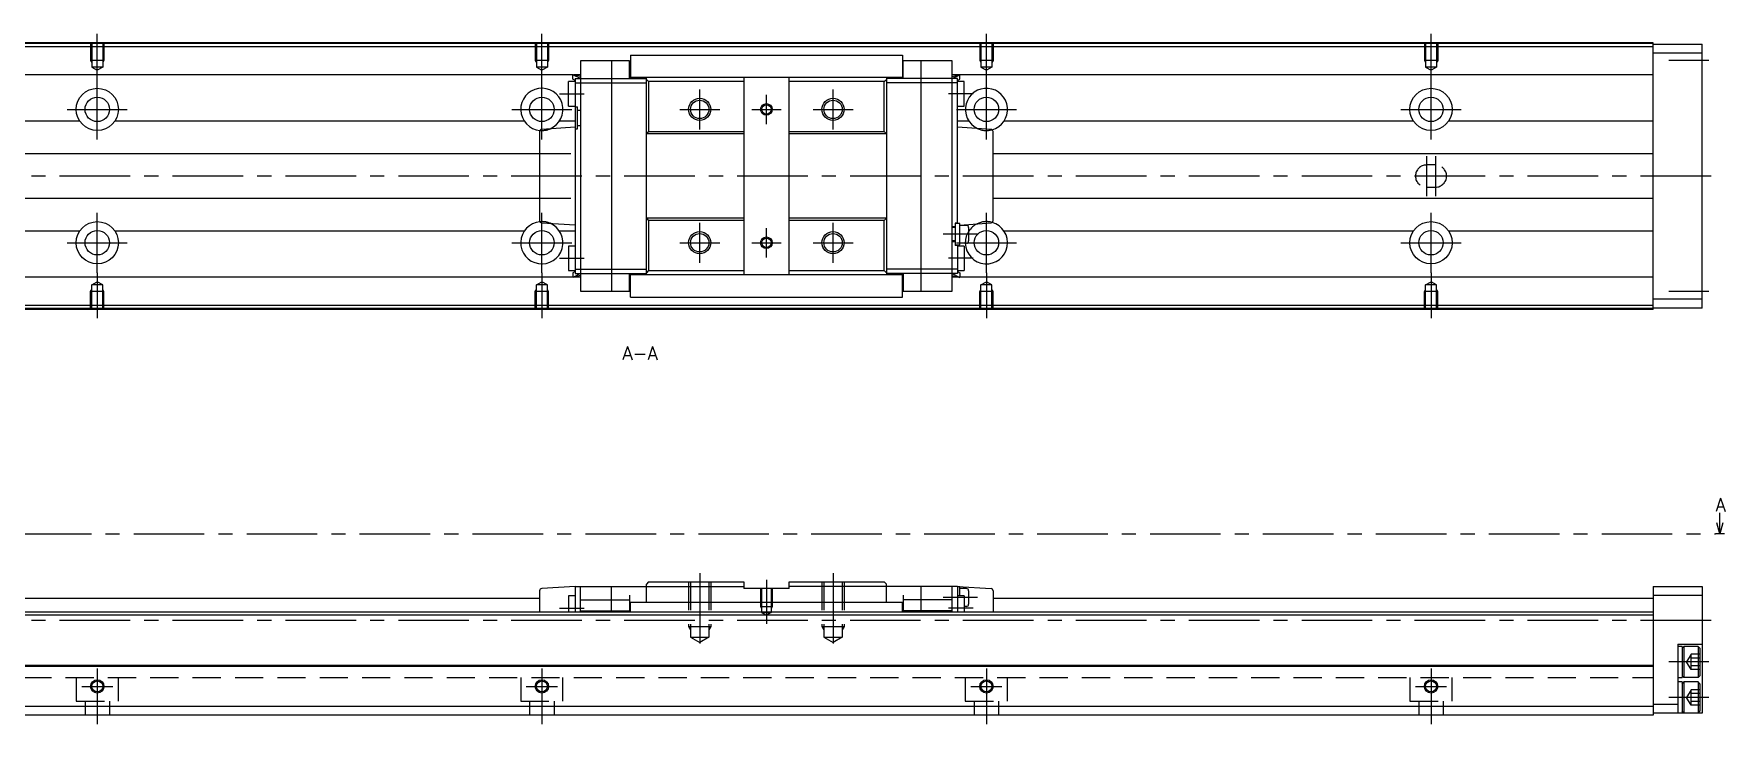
# Model space of a CAD drawing. Extents: x -2 to 751, y -8 to 279.
# Drawn here: x 370.5 to 750.9, y 8 to 163.3 of the extents above; entities that cross this region are included whole.
import ezdxf

# ---------------------------------------------------------------- set-up
doc = ezdxf.new("R2010")
doc.units = 0
doc.header["$LTSCALE"] = 0.5
doc.linetypes.add('CENTER', pattern=[50.8, 31.75, -6.35, 6.35, -6.35])
doc.linetypes.add('DASHED', pattern=[19.05, 12.7, -6.35])
for name, color, linetype in [('MSM_CENTER', 1, 'CENTER'), ('MSM_CONTINUOUS', 7, 'CONTINUOUS'), ('MSM_DASHED', 4, 'DASHED'), ('MSM_NARROW', 5, 'CONTINUOUS'), ('MSM_PART_NUMBER', 7, 'CONTINUOUS')]:
    doc.layers.add(name, color=color, linetype=linetype)
doc.styles.get("Standard").update_dxf_attribs({"font": 'txt.shx', "height": 3, "bigfont": 'bigfont.shx'})

msp = doc.modelspace()

# ---------------------------------------------------------------- linework, layer by layer
at = {"layer": 'MSM_CENTER'}
for p, q in [((384.76, 153.09), (384.76, 163.3)), ((484.76, 153.09), (484.76, 163.3)), ((584.76, 153.09), (584.76, 163.3)), ((684.76, 153.09), (684.76, 163.3)), ((747.26, 157.3), (738.26, 157.3)), ((384.76, 139.55), (384.76, 153.05)), ((484.76, 139.55), (484.76, 153.05)), ((584.76, 139.55), (584.76, 153.05)), ((684.76, 139.55), (684.76, 153.05)), ((488.76, 149.8), (494.26, 149.8)), ((520.26, 141.8), (520.26, 150.8)), ((535.26, 143), (535.26, 149.6)), ((550.26, 141.8), (550.26, 150.8)), ((581.76, 149.8), (576.26, 149.8)), ((378.01, 146.3), (391.51, 146.3)), ((478.01, 146.3), (491.51, 146.3)), ((515.76, 146.3), (524.76, 146.3)), ((531.96, 146.3), (538.56, 146.3)), ((545.76, 146.3), (554.76, 146.3)), ((578.01, 146.3), (591.51, 146.3)), ((678.01, 146.3), (691.51, 146.3)), ((683.76, 135.8), (683.76, 126.8)), ((685.76, 135.8), (685.76, 126.8)), ((747.76, 131.3), (196.26, 131.3)), ((384.76, 109.55), (384.76, 123.05)), ((484.76, 109.55), (484.76, 123.05)), ((584.76, 109.55), (584.76, 123.05)), ((684.76, 109.55), (684.76, 123.05)), ((520.26, 111.8), (520.26, 120.8)), ((535.26, 113), (535.26, 119.6)), ((550.26, 111.8), (550.26, 120.8)), ((582.76, 118.2), (575.06, 118.2)), ((378.01, 116.3), (391.51, 116.3)), ((478.01, 116.3), (491.51, 116.3)), ((515.76, 116.3), (524.76, 116.3)), ((531.96, 116.3), (538.56, 116.3)), ((545.76, 116.3), (554.76, 116.3)), ((578.01, 116.3), (591.51, 116.3)), ((678.01, 116.3), (691.51, 116.3)), ((488.76, 112.8), (494.26, 112.8)), ((581.76, 112.8), (576.26, 112.8)), ((384.76, 109.51), (384.76, 99.3)), ((484.76, 109.51), (484.76, 99.3)), ((584.76, 109.51), (584.76, 99.3)), ((684.76, 109.51), (684.76, 99.3)), ((747.26, 105.3), (738.26, 105.3)), ((189.76, 50.8), (748.76, 50.8)), ((520.26, 42), (520.26, 24.41)), ((550.26, 42), (550.26, 24.41)), ((535.26, 40.5), (535.26, 30.54)), ((582.76, 36.5), (575.06, 36.5)), ((747.76, 31.3), (196.26, 31.3)), ((488.76, 34.1), (494.26, 34.1)), ((581.76, 34.1), (576.26, 34.1)), ((384.76, 20.5), (384.76, 8)), ((484.76, 20.5), (484.76, 8)), ((584.76, 20.5), (584.76, 8)), ((684.76, 20.5), (684.76, 8)), ((747.26, 22), (738.26, 22)), ((381.26, 16.5), (388.26, 16.5)), ((481.26, 16.5), (488.26, 16.5)), ((581.26, 16.5), (588.26, 16.5)), ((681.26, 16.5), (688.26, 16.5)), ((747.26, 14), (738.26, 14))]:
    msp.add_line(p, q, dxfattribs=at)
at = {"layer": 'MSM_CONTINUOUS'}
for p, q in [((734.76, 161.3), (234.76, 161.3)), ((734.76, 161.1), (234.76, 161.1)), ((734.76, 160.4), (234.76, 160.4)), ((734.76, 101.3), (734.76, 161.3)), ((734.76, 161), (745.76, 161)), ((745.76, 101.6), (745.76, 161)), ((493.46, 157.2), (493.46, 105.4)), ((504.46, 157.2), (493.46, 157.2)), ((500.46, 157.2), (500.46, 105.4)), ((504.46, 153.25), (504.46, 157.2)), ((504.66, 158.52), (565.86, 158.52)), ((504.66, 158.52), (504.66, 153.55)), ((565.86, 158.52), (565.86, 153.55)), ((577.06, 157.2), (566.06, 157.2)), ((566.06, 153.25), (566.06, 157.2)), ((570.06, 105.4), (570.06, 157.2)), ((577.06, 105.4), (577.06, 157.2)), ((734.76, 159), (745.76, 159)), ((491.76, 154.05), (234.76, 154.05)), ((490.76, 147.05), (490.76, 152.55)), ((492.26, 152.55), (490.76, 152.55)), ((493.46, 153.25), (491.76, 154.1)), ((491.76, 153.1), (491.76, 154.1)), ((492.26, 152.8), (491.76, 153.1)), ((493.46, 154.05), (491.86, 154.05)), ((493.46, 153.67), (491.96, 154.05)), ((492.26, 153.25), (492.26, 109.35)), ((492.26, 153.25), (508.26, 153.25)), ((492.26, 152.25), (508.26, 152.25)), ((504.46, 153.55), (566.06, 153.55)), ((508.26, 109.05), (508.26, 153.55)), ((508.26, 153.05), (508.76, 152.55)), ((508.76, 152.55), (508.76, 141.3)), ((530.16, 152.55), (508.76, 152.55)), ((530.16, 153.55), (530.16, 109.05)), ((540.36, 109.05), (540.36, 153.55)), ((561.76, 152.55), (540.36, 152.55)), ((561.76, 152.55), (562.26, 153.05)), ((561.76, 141.3), (561.76, 152.55)), ((562.26, 153.55), (562.26, 109.05)), ((578.26, 153.25), (562.26, 153.25)), ((578.26, 152.25), (562.26, 152.25)), ((577.06, 153.25), (578.76, 154.1)), ((734.76, 154.05), (577.06, 154.05)), ((578.66, 154.05), (577.06, 154.05)), ((577.06, 153.67), (578.56, 154.05)), ((578.26, 120.6), (578.26, 153.25)), ((578.26, 152.8), (578.76, 153.1)), ((579.76, 152.55), (578.26, 152.55)), ((578.76, 153.1), (578.76, 154.1)), ((579.76, 147.05), (579.76, 152.55)), ((490.76, 147.05), (492.26, 147.05)), ((492.26, 146.9), (492.76, 146.9)), ((492.76, 141.9), (492.76, 146.9)), ((492.76, 146.1), (493.46, 146.1)), ((578.26, 147.05), (579.76, 147.05)), ((380.81, 143.66), (288.71, 143.66)), ((480.81, 143.66), (388.71, 143.66)), ((484.26, 141.3), (484.26, 121.3)), ((492.26, 142.3), (484.73, 141.8)), ((492.26, 143.66), (488.71, 143.66)), ((492.26, 141.9), (492.76, 141.9)), ((492.76, 142.7), (493.46, 142.7)), ((508.76, 141.3), (508.26, 140.8)), ((530.16, 140.8), (508.26, 140.8)), ((508.76, 141.3), (530.16, 141.3)), ((540.36, 141.3), (561.76, 141.3)), ((562.26, 140.8), (540.36, 140.8)), ((562.26, 140.8), (561.76, 141.3)), ((580.81, 143.66), (578.26, 143.66)), ((585.79, 141.8), (578.26, 142.3)), ((586.26, 121.3), (586.26, 141.3)), ((680.81, 143.66), (588.71, 143.66)), ((734.76, 143.66), (688.71, 143.66)), ((491.26, 136.3), (246.76, 136.3)), ((734.76, 136.3), (586.26, 136.3)), ((246.76, 126.3), (491.26, 126.3)), ((586.26, 126.3), (734.76, 126.3)), ((508.26, 121.8), (508.76, 121.3)), ((530.16, 121.8), (508.26, 121.8)), ((562.26, 121.8), (540.36, 121.8)), ((561.76, 121.3), (562.26, 121.8)), ((380.81, 118.94), (288.71, 118.94)), ((480.81, 118.94), (388.71, 118.94)), ((484.73, 120.8), (492.26, 120.3)), ((492.26, 118.94), (488.71, 118.94)), ((530.16, 121.3), (508.76, 121.3)), ((508.76, 121.3), (508.76, 110.05)), ((561.76, 121.3), (540.36, 121.3)), ((561.76, 110.05), (561.76, 121.3)), ((577.76, 119.9), (577.06, 119.9)), ((577.76, 119.7), (577.06, 119.7)), ((578.26, 120.7), (577.76, 120.7)), ((577.76, 120.7), (577.76, 115.7)), ((578.76, 120.6), (577.76, 120.6)), ((578.76, 120.27), (585.8, 120.8)), ((578.76, 115.8), (578.76, 120.6)), ((580.26, 120.2), (578.76, 120.2)), ((580.76, 119.7), (580.76, 116.7)), ((680.81, 118.94), (588.71, 118.94)), ((734.76, 118.94), (688.71, 118.94)), ((490.76, 115.55), (490.76, 110.05)), ((492.26, 115.55), (490.76, 115.55)), ((577.76, 116.7), (577.06, 116.7)), ((577.76, 116.5), (577.06, 116.5)), ((577.76, 115.8), (578.76, 115.8)), ((578.26, 115.7), (577.76, 115.7)), ((578.26, 115.8), (578.26, 109.35)), ((579.76, 115.55), (578.26, 115.55)), ((580.26, 116.2), (578.76, 116.2)), ((579.76, 115.55), (579.76, 110.05)), ((492.26, 110.35), (508.26, 110.35)), ((578.26, 110.35), (562.26, 110.35)), ((491.76, 108.55), (234.76, 108.55)), ((490.76, 110.05), (492.26, 110.05)), ((492.26, 109.8), (491.76, 109.5)), ((491.76, 109.5), (491.76, 108.5)), ((493.46, 109.35), (491.76, 108.5)), ((493.46, 108.55), (491.86, 108.55)), ((493.46, 108.92), (491.96, 108.55)), ((492.26, 109.35), (508.26, 109.35)), ((504.46, 105.4), (504.46, 109.35)), ((566.06, 109.05), (504.46, 109.05)), ((504.66, 106.55), (504.46, 106.55)), ((504.66, 104.08), (504.66, 109.05)), ((508.76, 110.05), (508.26, 109.55)), ((508.76, 110.05), (530.16, 110.05)), ((540.36, 110.05), (561.76, 110.05)), ((562.26, 109.55), (561.76, 110.05)), ((578.26, 109.35), (562.26, 109.35)), ((565.86, 104.08), (565.86, 109.05)), ((566.06, 106.55), (565.86, 106.55)), ((566.06, 109.35), (566.06, 105.4)), ((577.06, 109.35), (578.76, 108.5)), ((577.06, 108.92), (578.56, 108.55)), ((734.76, 108.55), (577.06, 108.55)), ((578.66, 108.55), (577.06, 108.55)), ((578.26, 110.05), (579.76, 110.05)), ((578.26, 109.8), (578.76, 109.5)), ((578.76, 109.5), (578.76, 108.5)), ((493.46, 105.4), (504.46, 105.4)), ((504.66, 104.08), (565.86, 104.08)), ((566.06, 105.4), (577.06, 105.4)), ((745.76, 103.6), (734.76, 103.6)), ((734.76, 102.2), (234.76, 102.2)), ((734.76, 101.5), (234.76, 101.5)), ((734.76, 101.3), (234.76, 101.3)), ((745.76, 101.6), (734.76, 101.6)), ((749.76, 50.8), (749.09, 53.3)), ((749.76, 50.8), (749.76, 55.53)), ((750.43, 53.3), (749.76, 50.8)), ((750.76, 50.8), (748.76, 50.8)), ((492.26, 39), (484.73, 38.53)), ((492.26, 39), (530.16, 39)), ((492.26, 39), (492.26, 33.2)), ((493.46, 33.2), (493.46, 39)), ((500.46, 33.2), (500.46, 39)), ((508.76, 40), (508.26, 39.5)), ((508.26, 35.4), (508.26, 39.5)), ((508.76, 40), (530.16, 40)), ((530.16, 40), (530.16, 38.5)), ((540.36, 38.5), (530.16, 38.5)), ((540.36, 40), (561.76, 40)), ((540.36, 38.5), (540.36, 40)), ((578.26, 39), (540.36, 39)), ((562.26, 39.5), (561.76, 40)), ((562.26, 35.4), (562.26, 39.5)), ((570.06, 33.2), (570.06, 39)), ((577.06, 33.2), (577.06, 39)), ((578.26, 39), (578.26, 33.2)), ((578.26, 39), (585.79, 38.53)), ((578.76, 38.9), (578.26, 38.9)), ((578.76, 36.85), (578.76, 38.9)), ((580.26, 38.5), (578.76, 38.5)), ((734.76, 39), (734.76, 10)), ((734.76, 39), (745.76, 39)), ((745.76, 39), (745.76, 10.5)), ((484.26, 36.3), (241.56, 36.3)), ((484.26, 38.03), (484.26, 33.2)), ((490.76, 36.85), (490.76, 33.2)), ((492.26, 36.85), (490.76, 36.85)), ((493.46, 36), (504.46, 36)), ((504.46, 37), (504.46, 33.2)), ((504.66, 35.1), (504.46, 35.1)), ((504.66, 34.3), (504.46, 34.3)), ((565.86, 35.4), (504.66, 35.4)), ((504.66, 33.2), (504.66, 35.4)), ((565.86, 33.2), (565.86, 35.4)), ((566.06, 35.1), (565.86, 35.1)), ((566.06, 34.3), (565.86, 34.3)), ((566.06, 37), (566.06, 33.2)), ((577.06, 36), (566.06, 36)), ((579.76, 36.85), (578.26, 36.85)), ((579.76, 36.85), (579.76, 33.2)), ((580.26, 34.5), (579.76, 34.5)), ((580.76, 38), (580.76, 35)), ((586.26, 38.03), (586.26, 33.2)), ((734.76, 36.3), (586.26, 36.3)), ((734.76, 37), (745.76, 37)), ((734.76, 33.2), (234.76, 33.2)), ((734.76, 32.5), (234.76, 32.5)), ((493.46, 33.5), (504.46, 33.5)), ((577.06, 33.5), (566.06, 33.5)), ((740.26, 26), (740.26, 10.5)), ((740.26, 26), (745.76, 26)), ((741.26, 25.5), (740.26, 25.5)), ((741.26, 25.5), (741.26, 18.5)), ((741.26, 25.1), (741.66, 25.5)), ((741.66, 25.5), (741.66, 18.5)), ((744.86, 25.5), (741.66, 25.5)), ((744.86, 25.5), (744.86, 18.5)), ((745.26, 25.1), (744.86, 25.5)), ((745.26, 25.1), (745.26, 18.9)), ((734.76, 21.2), (234.76, 21.2)), ((734.76, 21), (234.76, 21)), ((740.26, 18.5), (741.26, 18.5)), ((741.26, 17.5), (740.26, 17.5)), ((741.66, 18.5), (741.26, 18.9)), ((741.26, 17.5), (741.26, 10.5)), ((741.26, 17.1), (741.66, 17.5)), ((744.86, 18.5), (741.66, 18.5)), ((744.86, 17.5), (741.66, 17.5)), ((741.66, 17.5), (741.66, 10.5)), ((744.86, 18.5), (745.26, 18.9)), ((744.86, 17.5), (744.86, 10.5)), ((745.26, 17.1), (744.86, 17.5)), ((745.26, 17.1), (745.26, 10.9)), ((734.76, 12), (234.76, 12)), ((734.76, 12.5), (740.26, 12.5)), ((734.76, 10), (234.76, 10)), ((745.76, 10.5), (734.76, 10.5)), ((741.66, 10.5), (741.26, 10.9)), ((744.86, 10.5), (745.26, 10.9))]:
    msp.add_line(p, q, dxfattribs=at)
for centre, radius in [((384.76, 146.3), 4.75), ((384.76, 146.3), 2.75), ((484.76, 146.3), 2.75), ((584.76, 146.3), 2.75), ((684.76, 146.3), 4.75), ((684.76, 146.3), 2.75), ((520.26, 146.3), 2.07), ((535.26, 146.3), 1.06), ((550.26, 146.3), 2.07), ((384.76, 116.3), 4.75), ((384.76, 116.3), 2.75), ((484.76, 116.3), 2.75), ((520.26, 116.3), 2.07), ((550.26, 116.3), 2.07), ((584.76, 116.3), 2.75), ((684.76, 116.3), 4.75), ((684.76, 116.3), 2.75), ((535.26, 116.3), 1.06), ((384.76, 16.5), 1.23), ((484.76, 16.5), 1.23), ((584.76, 16.5), 1.23), ((684.76, 16.5), 1.23)]:
    msp.add_circle(centre, radius, dxfattribs=at)
for centre, radius, start, end in [((484.76, 146.3), 4.75, 292.8515, 264.915), ((584.76, 146.3), 4.75, 285.4648, 244.8297), ((484.76, 141.3), 0.5, 93.8066, 180), ((585.76, 141.3), 0.5, 0, 86.1934), ((484.76, 116.3), 4.75, 95.085, 67.1486), ((484.76, 121.3), 0.5, 180, 266.1934), ((584.76, 116.3), 4.75, 181.2063, 74.5302), ((580.26, 119.7), 0.5, 0, 90), ((584.76, 116.3), 4.75, 116.081, 147.3631), ((585.76, 121.3), 0.5, 274.3133, 0), ((580.26, 116.7), 0.5, 270, 0), ((484.76, 38.03), 0.5, 93.5763, 180), ((580.26, 38), 0.5, 0, 90), ((585.76, 38.03), 0.5, 0, 86.4237), ((580.26, 35), 0.5, 270, 0)]:
    msp.add_arc(centre, radius, start, end, dxfattribs=at)
at = {"layer": 'MSM_DASHED'}
for p, q in [((383.26, 161.3), (383.26, 157.3)), ((383.53, 161.3), (383.53, 155.8)), ((385.99, 161.3), (385.99, 155.8)), ((386.26, 161.3), (386.26, 157.3)), ((483.26, 161.3), (483.26, 157.3)), ((483.53, 161.3), (483.53, 155.8)), ((485.99, 161.3), (485.99, 155.8)), ((486.26, 161.3), (486.26, 157.3)), ((583.26, 161.3), (583.26, 157.3)), ((583.53, 161.3), (583.53, 155.8)), ((585.99, 161.3), (585.99, 155.8)), ((586.26, 161.3), (586.26, 157.3)), ((683.26, 161.3), (683.26, 157.3)), ((683.53, 161.3), (683.53, 155.8)), ((685.99, 161.3), (685.99, 155.8)), ((686.26, 161.3), (686.26, 157.3)), ((383.26, 157.3), (383.53, 156.83)), ((386.26, 157.3), (383.26, 157.3)), ((386.26, 157.3), (385.99, 156.83)), ((486.26, 157.3), (483.26, 157.3)), ((483.26, 157.3), (483.53, 156.83)), ((486.26, 157.3), (485.99, 156.83)), ((586.26, 157.3), (583.26, 157.3)), ((583.26, 157.3), (583.53, 156.83)), ((586.26, 157.3), (585.99, 156.83)), ((686.26, 157.3), (683.26, 157.3)), ((683.26, 157.3), (683.53, 156.83)), ((686.26, 157.3), (685.99, 156.83)), ((383.53, 155.8), (384.76, 155.09)), ((385.99, 155.8), (383.53, 155.8)), ((385.99, 155.8), (384.76, 155.09)), ((483.53, 155.8), (484.76, 155.09)), ((485.99, 155.8), (483.53, 155.8)), ((485.99, 155.8), (484.76, 155.09)), ((585.99, 155.8), (583.53, 155.8)), ((583.53, 155.8), (584.76, 155.09)), ((585.99, 155.8), (584.76, 155.09)), ((683.53, 155.8), (684.76, 155.09)), ((685.99, 155.8), (683.53, 155.8)), ((685.99, 155.8), (684.76, 155.09)), ((685.76, 133.8), (683.76, 133.8)), ((683.76, 128.8), (685.76, 128.8)), ((383.53, 106.8), (384.76, 107.51)), ((383.53, 101.3), (383.53, 106.8)), ((385.99, 106.8), (383.53, 106.8)), ((385.99, 106.8), (384.76, 107.51)), ((385.99, 101.3), (385.99, 106.8)), ((483.53, 106.8), (484.76, 107.51)), ((483.53, 101.3), (483.53, 106.8)), ((485.99, 106.8), (483.53, 106.8)), ((485.99, 106.8), (484.76, 107.51)), ((485.99, 101.3), (485.99, 106.8)), ((583.53, 106.8), (584.76, 107.51)), ((585.99, 106.8), (583.53, 106.8)), ((583.53, 101.3), (583.53, 106.8)), ((585.99, 106.8), (584.76, 107.51)), ((585.99, 101.3), (585.99, 106.8)), ((683.53, 106.8), (684.76, 107.51)), ((683.53, 101.3), (683.53, 106.8)), ((685.99, 106.8), (683.53, 106.8)), ((685.99, 106.8), (684.76, 107.51)), ((685.99, 101.3), (685.99, 106.8)), ((383.26, 105.3), (383.53, 105.77)), ((383.26, 101.3), (383.26, 105.3)), ((386.26, 105.3), (383.26, 105.3)), ((386.26, 105.3), (385.99, 105.77)), ((386.26, 101.3), (386.26, 105.3)), ((483.26, 105.3), (483.53, 105.77)), ((483.26, 101.3), (483.26, 105.3)), ((486.26, 105.3), (483.26, 105.3)), ((486.26, 105.3), (485.99, 105.77)), ((486.26, 101.3), (486.26, 105.3)), ((583.26, 105.3), (583.53, 105.77)), ((586.26, 105.3), (583.26, 105.3)), ((583.26, 101.3), (583.26, 105.3)), ((586.26, 105.3), (585.99, 105.77)), ((586.26, 101.3), (586.26, 105.3)), ((683.26, 105.3), (683.53, 105.77)), ((683.26, 101.3), (683.26, 105.3)), ((686.26, 105.3), (683.26, 105.3)), ((686.26, 105.3), (685.99, 105.77)), ((686.26, 101.3), (686.26, 105.3)), ((517.76, 40), (517.76, 30)), ((518.19, 40), (518.19, 27.6)), ((522.33, 40), (522.33, 27.6)), ((522.76, 40), (522.76, 30)), ((533.96, 38.5), (533.96, 34.5)), ((534.2, 38.5), (534.2, 33.15)), ((536.32, 38.5), (536.32, 33.15)), ((536.56, 38.5), (536.56, 34.5)), ((547.76, 40), (547.76, 30)), ((548.19, 40), (548.19, 27.6)), ((552.33, 40), (552.33, 27.6)), ((552.76, 40), (552.76, 30)), ((533.96, 34.5), (536.56, 34.5)), ((533.96, 34.5), (534.2, 34.08)), ((536.56, 34.5), (536.32, 34.08)), ((534.2, 33.15), (536.32, 33.15)), ((534.2, 33.15), (535.26, 32.54)), ((536.32, 33.15), (535.26, 32.54)), ((517.76, 30), (522.76, 30)), ((517.76, 30), (518.19, 29.25)), ((518.19, 27.6), (522.33, 27.6)), ((518.19, 27.6), (520.26, 26.41)), ((522.33, 27.6), (520.26, 26.41)), ((522.76, 30), (522.33, 29.25)), ((547.76, 30), (552.76, 30)), ((547.76, 30), (548.19, 29.25)), ((548.19, 27.6), (552.33, 27.6)), ((548.19, 27.6), (550.26, 26.41)), ((552.33, 27.6), (550.26, 26.41)), ((552.76, 30), (552.33, 29.25)), ((743.26, 23.73), (742.26, 22)), ((745.26, 23.73), (743.26, 23.73)), ((743.26, 20.27), (743.26, 23.73)), ((745.26, 22.87), (743.26, 22.87)), ((743.26, 20.27), (742.26, 22)), ((745.26, 21.13), (743.26, 21.13)), ((745.26, 20.27), (743.26, 20.27)), ((234.76, 18.5), (734.76, 18.5)), ((380.01, 18.5), (380.01, 13.2)), ((389.51, 13.2), (389.51, 18.5)), ((480.01, 18.5), (480.01, 13.2)), ((489.51, 13.2), (489.51, 18.5)), ((580.01, 18.5), (580.01, 13.2)), ((589.51, 13.2), (589.51, 18.5)), ((680.01, 18.5), (680.01, 13.2)), ((689.51, 13.2), (689.51, 18.5)), ((743.26, 15.73), (742.26, 14)), ((745.26, 15.73), (743.26, 15.73)), ((743.26, 12.27), (743.26, 15.73)), ((380.01, 13.2), (389.51, 13.2)), ((382.01, 13.2), (382.01, 10)), ((387.51, 13.2), (387.51, 10)), ((480.01, 13.2), (489.51, 13.2)), ((482.01, 13.2), (482.01, 10)), ((487.51, 13.2), (487.51, 10)), ((580.01, 13.2), (589.51, 13.2)), ((582.01, 13.2), (582.01, 10)), ((587.51, 13.2), (587.51, 10)), ((680.01, 13.2), (689.51, 13.2)), ((682.01, 13.2), (682.01, 10)), ((687.51, 13.2), (687.51, 10)), ((743.26, 12.27), (742.26, 14)), ((745.26, 14.87), (743.26, 14.87)), ((745.26, 13.13), (743.26, 13.13)), ((745.26, 12.27), (743.26, 12.27))]:
    msp.add_line(p, q, dxfattribs=at)
for centre, radius, start, end in [((484.76, 146.3), 4.75, 265.5196, 292.8515), ((584.76, 146.3), 4.75, 244.8297, 285.4648), ((683.76, 131.3), 2.5, 90, 270), ((685.76, 131.3), 2.5, 270, 90), ((484.76, 116.3), 4.75, 67.1486, 95.085), ((584.76, 116.3), 4.75, 147.3631, 181.2063), ((584.76, 116.3), 4.75, 74.5302, 116.081)]:
    msp.add_arc(centre, radius, start, end, dxfattribs=at)
at = {"layer": 'MSM_NARROW'}
for centre, radius in [((520.26, 146.3), 2.5), ((550.26, 146.3), 2.5), ((535.26, 146.3), 1.3), ((520.26, 116.3), 2.5), ((550.26, 116.3), 2.5), ((535.26, 116.3), 1.3), ((384.76, 16.5), 1.5), ((484.76, 16.5), 1.5), ((584.76, 16.5), 1.5), ((684.76, 16.5), 1.5)]:
    msp.add_circle(centre, radius, dxfattribs=at)

# ---------------------------------------------------------------- texts
at = {"layer": 'MSM_PART_NUMBER'}
for s, p in [('A-A', (502.85, 89.96)), ('A', (748.74, 55.87))]:
    msp.add_text(s, height=3, dxfattribs=at).set_placement(p)

doc.saveas('drawing.dxf')
